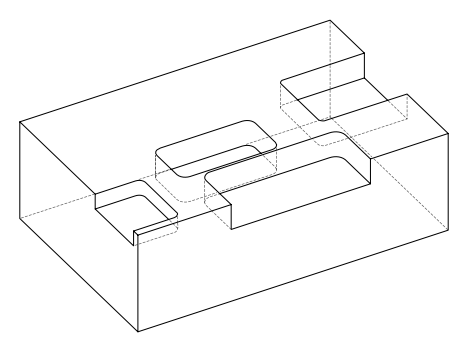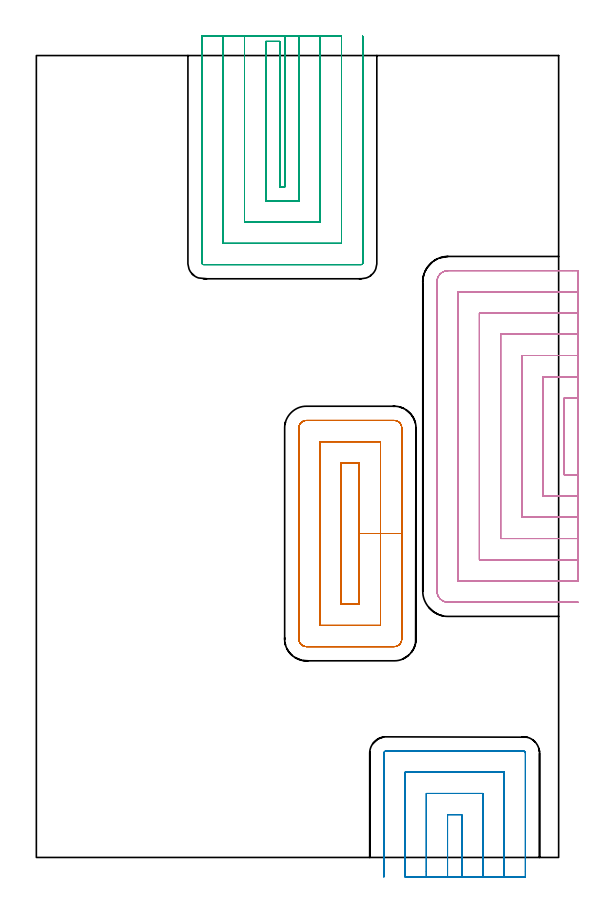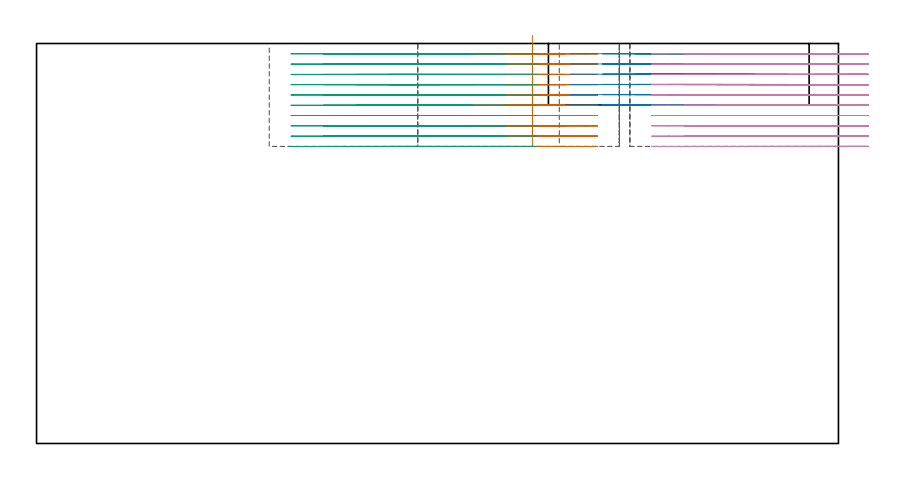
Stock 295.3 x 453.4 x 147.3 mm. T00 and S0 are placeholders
(PLAN: 4 operations, 0 tool changes, 118.5 min)
(1 MILL_RECTANGULAR_POCKET | POCKET_RECTANGULAR_STRAIGHT | NXT0201_012 | Follow Part, ap 4, ae 75% | 18.01 min | 399823 mm3)
(2 MILL_SLOT | SLOT_PARTIAL_RECTANGULAR | NXT0201_012 | Follow Part, ap 4, ae 75% | 10.69 min | 147209 mm3)
(3 MILL_SLOT_1 | SLOT_PARTIAL_RECTANGULAR_1 | NXT0201_012 | Follow Part, ap 4, ae 75% | 32.77 min | 509558 mm3)
(4 MILL_SLOT_2 | SLOT_PARTIAL_RECTANGULAR_2 | NXT0201_012 | Follow Part, ap 4, ae 75% | 57 min | 589026 mm3)
(TOOL NXT0201_012 | ENDMILL 16mm [2P460-1600-NA 1630] | D16 FL38 Z6)
(OP 1 MILL_RECTANGULAR_POCKET)
G17 G21 G94 G90
T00 M6
G54
G17 G0 G90 X182.6 Y157.809 S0 M3
G43 Z157.3 H1
Z150.3
G94 G1 Y183.15 Z143.51 F250.
Y223.1 F500.
X172.4
Y143.2
X182.6
Y183.15
X194.6
Y235.1
X160.4
Y131.2
X194.6
Y183.15
X206.6
Y242.8
G3 X202.3 Y247.1 R4.3
G1 X152.7
G3 X148.4 Y242.8 R4.3
G1 Y123.5
G3 X152.7 Y119.2 R4.3
G1 X202.3
G3 X206.6 Y123.5 R4.3
G1 Y183.15
Y184.15
G0 X182.6 Y157.809 Z146.51
G1 Y183.15 Z139.72 F250.
Y223.1 F500.
X172.4
Y143.2
X182.6
Y183.15
X194.6
Y235.1
X160.4
Y131.2
X194.6
Y183.15
X206.6
Y242.8
G3 X202.3 Y247.1 R4.3
G1 X152.7
G3 X148.4 Y242.8 R4.3
G1 Y123.5
G3 X152.7 Y119.2 R4.3
G1 X202.3
G3 X206.6 Y123.5 R4.3
G1 Y183.15
Y184.15
G0 X182.6 Y157.809 Z142.72
G1 Y183.15 Z135.93 F250.
Y223.1 F500.
X172.4
Y143.2
X182.6
Y183.15
X194.6
Y235.1
X160.4
Y131.2
X194.6
Y183.15
X206.6
Y242.8
G3 X202.3 Y247.1 R4.3
G1 X152.7
G3 X148.4 Y242.8 R4.3
G1 Y123.5
G3 X152.7 Y119.2 R4.3
G1 X202.3
G3 X206.6 Y123.5 R4.3
G1 Y183.15
Y184.15
G0 X182.6 Y157.809 Z138.93
G1 Y183.15 Z132.14 F250.
Y223.1 F500.
X172.4
Y143.2
X182.6
Y183.15
X194.6
Y235.1
X160.4
Y131.2
X194.6
Y183.15
X206.6
Y242.8
G3 X202.3 Y247.1 R4.3
G1 X152.7
G3 X148.4 Y242.8 R4.3
G1 Y123.5
G3 X152.7 Y119.2 R4.3
G1 X202.3
G3 X206.6 Y123.5 R4.3
G1 Y183.15
Y184.15
G0 X182.6 Y157.809 Z135.14
G1 Y183.15 Z128.35 F250.
Y223.1 F500.
X172.4
Y143.2
X182.6
Y183.15
X194.6
Y235.1
X160.4
Y131.2
X194.6
Y183.15
X206.6
Y242.8
G3 X202.3 Y247.1 R4.3
G1 X152.7
G3 X148.4 Y242.8 R4.3
G1 Y123.5
G3 X152.7 Y119.2 R4.3
G1 X202.3
G3 X206.6 Y123.5 R4.3
G1 Y183.15
Y184.15
G0 X182.6 Y157.809 Z131.35
G1 Y183.15 Z124.56 F250.
Y223.1 F500.
X172.4
Y143.2
X182.6
Y183.15
X194.6
Y235.1
X160.4
Y131.2
X194.6
Y183.15
X206.6
Y242.8
G3 X202.3 Y247.1 R4.3
G1 X152.7
G3 X148.4 Y242.8 R4.3
G1 Y123.5
G3 X152.7 Y119.2 R4.3
G1 X202.3
G3 X206.6 Y123.5 R4.3
G1 Y183.15
Y184.15
G0 X182.6 Y157.809 Z127.56
G1 Y183.15 Z120.77 F250.
Y223.1 F500.
X172.4
Y143.2
X182.6
Y183.15
X194.6
Y235.1
X160.4
Y131.2
X194.6
Y183.15
X206.6
Y242.8
G3 X202.3 Y247.1 R4.3
G1 X152.7
G3 X148.4 Y242.8 R4.3
G1 Y123.5
G3 X152.7 Y119.2 R4.3
G1 X202.3
G3 X206.6 Y123.5 R4.3
G1 Y183.15
Y184.15
G0 X182.6 Y157.809 Z123.77
G1 Y183.15 Z116.98 F250.
Y223.1 F500.
X172.4
Y143.2
X182.6
Y183.15
X194.6
Y235.1
X160.4
Y131.2
X194.6
Y183.15
X206.6
Y242.8
G3 X202.3 Y247.1 R4.3
G1 X152.7
G3 X148.4 Y242.8 R4.3
G1 Y123.5
G3 X152.7 Y119.2 R4.3
G1 X202.3
G3 X206.6 Y123.5 R4.3
G1 Y183.15
Y184.15
G0 X182.6 Y157.809 Z119.98
G1 Y183.15 Z113.19 F250.
Y223.1 F500.
X172.4
Y143.2
X182.6
Y183.15
X194.6
Y235.1
X160.4
Y131.2
X194.6
Y183.15
X206.6
Y242.8
G3 X202.3 Y247.1 R4.3
G1 X152.7
G3 X148.4 Y242.8 R4.3
G1 Y123.5
G3 X152.7 Y119.2 R4.3
G1 X202.3
G3 X206.6 Y123.5 R4.3
G1 Y183.15
Y184.15
G0 X182.6 Y157.809 Z116.19
G1 Y183.15 Z109.4 F250.
Y223.1 F500.
X172.4
Y143.2
X182.6
Y183.15
X194.6
Y235.1
X160.4
Y131.2
X194.6
Y183.15
X206.6
Y242.8
G3 X202.3 Y247.1 R4.3
G1 X152.7
G3 X148.4 Y242.8 R4.3
G1 Y123.5
G3 X152.7 Y119.2 R4.3
G1 X202.3
G3 X206.6 Y123.5 R4.3
G1 Y183.15
Y184.15
G0 Z157.3
M5
M2
(OP 2 MILL_SLOT)
G17 G21 G94 G90
T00 M6
G54
G17 G0 G90 X240.5 Y-11. S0 M3
G43 Z157.3 H1
Z143.533
G94 G1 Y-8. F250.
Y24.2 F500.
X232.5
Y-8.
Y-11. F250.
X252.5
Y-8.
Y36.2 F500.
X220.5
Y-8.
Y-11. F250.
X264.5
Y-8.
Y48.2 F500.
X208.5
Y-8.
Y-11. F250.
X276.5
Y-8.
Y59. F500.
G3 X275.3 Y60.2 R1.2
G1 X197.7
G3 X196.5 Y59. R1.2
G1 Y-8.
Y-11. F250.
G0 X240.5 Z139.767
G1 Y-8.
Y24.2 F500.
X232.5
Y-8.
Y-11. F250.
X252.5
Y-8.
Y36.2 F500.
X220.5
Y-8.
Y-11. F250.
X264.5
Y-8.
Y48.2 F500.
X208.5
Y-8.
Y-11. F250.
X276.5
Y-8.
Y59. F500.
G3 X275.3 Y60.2 R1.2
G1 X197.7
G3 X196.5 Y59. R1.2
G1 Y-8.
Y-11. F250.
G0 X240.5 Z136.
G1 Y-8.
Y24.2 F500.
X232.5
Y-8.
Y-11. F250.
X252.5
Y-8.
Y36.2 F500.
X220.5
Y-8.
Y-11. F250.
X264.5
Y-8.
Y48.2 F500.
X208.5
Y-8.
Y-11. F250.
X276.5
Y-8.
Y59. F500.
G3 X275.3 Y60.2 R1.2
G1 X197.7
G3 X196.5 Y59. R1.2
G1 Y-8.
Y-11. F250.
G0 X240.5 Z132.233
G1 Y-8.
Y24.2 F500.
X232.5
Y-8.
Y-11. F250.
X252.5
Y-8.
Y36.2 F500.
X220.5
Y-8.
Y-11. F250.
X264.5
Y-8.
Y48.2 F500.
X208.5
Y-8.
Y-11. F250.
X276.5
Y-8.
Y59. F500.
G3 X275.3 Y60.2 R1.2
G1 X197.7
G3 X196.5 Y59. R1.2
G1 Y-8.
Y-11. F250.
G0 X240.5 Z128.467
G1 Y-8.
Y24.2 F500.
X232.5
Y-8.
Y-11. F250.
X252.5
Y-8.
Y36.2 F500.
X220.5
Y-8.
Y-11. F250.
X264.5
Y-8.
Y48.2 F500.
X208.5
Y-8.
Y-11. F250.
X276.5
Y-8.
Y59. F500.
G3 X275.3 Y60.2 R1.2
G1 X197.7
G3 X196.5 Y59. R1.2
G1 Y-8.
Y-11. F250.
G0 X240.5 Z124.7
G1 Y-8.
Y24.2 F500.
X232.5
Y-8.
Y-11. F250.
X252.5
Y-8.
Y36.2 F500.
X220.5
Y-8.
Y-11. F250.
X264.5
Y-8.
Y48.2 F500.
X208.5
Y-8.
Y-11. F250.
X276.5
Y-8.
Y59. F500.
G3 X275.3 Y60.2 R1.2
G1 X197.7
G3 X196.5 Y59. R1.2
G1 Y-8.
Y-11. F250.
G0 Z157.3
M5
M2
(OP 3 MILL_SLOT_1)
G17 G21 G94 G90
T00 M6
G54
G17 G0 G90 X140.5 Y464.4 S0 M3
G43 Z157.3 H1
Z143.51
G94 G1 Y461.4 F250.
Y379.2 F500.
X137.7
Y461.4
X129.7
Y371.2
X148.5
Y461.4
Y464.4 F250.
X117.7
Y461.4
Y359.2 F500.
X160.5
Y461.4
Y464.4 F250.
X105.7
Y461.4
Y347.2 F500.
X172.5
Y461.4
Y464.4 F250.
X93.7
Y461.4
Y336. F500.
G3 X94.5 Y335.2 R0.8
G1 X183.7
G3 X184.5 Y336. R0.8
G1 Y461.4
Y464.4 F250.
G0 X140.5 Z139.72
G1 Y461.4
Y379.2 F500.
X137.7
Y461.4
X129.7
Y371.2
X148.5
Y461.4
Y464.4 F250.
X117.7
Y461.4
Y359.2 F500.
X160.5
Y461.4
Y464.4 F250.
X105.7
Y461.4
Y347.2 F500.
X172.5
Y461.4
Y464.4 F250.
X93.7
Y461.4
Y336. F500.
G3 X94.5 Y335.2 R0.8
G1 X183.7
G3 X184.5 Y336. R0.8
G1 Y461.4
Y464.4 F250.
G0 X140.5 Z135.93
G1 Y461.4
Y379.2 F500.
X137.7
Y461.4
X129.7
Y371.2
X148.5
Y461.4
Y464.4 F250.
X117.7
Y461.4
Y359.2 F500.
X160.5
Y461.4
Y464.4 F250.
X105.7
Y461.4
Y347.2 F500.
X172.5
Y461.4
Y464.4 F250.
X93.7
Y461.4
Y336. F500.
G3 X94.5 Y335.2 R0.8
G1 X183.7
G3 X184.5 Y336. R0.8
G1 Y461.4
Y464.4 F250.
G0 X140.5 Z132.14
G1 Y461.4
Y379.2 F500.
X137.7
Y461.4
X129.7
Y371.2
X148.5
Y461.4
Y464.4 F250.
X117.7
Y461.4
Y359.2 F500.
X160.5
Y461.4
Y464.4 F250.
X105.7
Y461.4
Y347.2 F500.
X172.5
Y461.4
Y464.4 F250.
X93.7
Y461.4
Y336. F500.
G3 X94.5 Y335.2 R0.8
G1 X183.7
G3 X184.5 Y336. R0.8
G1 Y461.4
Y464.4 F250.
G0 X140.5 Z128.35
G1 Y461.4
Y379.2 F500.
X137.7
Y461.4
X129.7
Y371.2
X148.5
Y461.4
Y464.4 F250.
X117.7
Y461.4
Y359.2 F500.
X160.5
Y461.4
Y464.4 F250.
X105.7
Y461.4
Y347.2 F500.
X172.5
Y461.4
Y464.4 F250.
X93.7
Y461.4
Y336. F500.
G3 X94.5 Y335.2 R0.8
G1 X183.7
G3 X184.5 Y336. R0.8
G1 Y461.4
Y464.4 F250.
G0 X140.5 Z124.56
G1 Y461.4
Y379.2 F500.
X137.7
Y461.4
X129.7
Y371.2
X148.5
Y461.4
Y464.4 F250.
X117.7
Y461.4
Y359.2 F500.
X160.5
Y461.4
Y464.4 F250.
X105.7
Y461.4
Y347.2 F500.
X172.5
Y461.4
Y464.4 F250.
X93.7
Y461.4
Y336. F500.
G3 X94.5 Y335.2 R0.8
G1 X183.7
G3 X184.5 Y336. R0.8
G1 Y461.4
Y464.4 F250.
G0 X140.5 Z120.77
G1 Y461.4
Y379.2 F500.
X137.7
Y461.4
X129.7
Y371.2
X148.5
Y461.4
Y464.4 F250.
X117.7
Y461.4
Y359.2 F500.
X160.5
Y461.4
Y464.4 F250.
X105.7
Y461.4
Y347.2 F500.
X172.5
Y461.4
Y464.4 F250.
X93.7
Y461.4
Y336. F500.
G3 X94.5 Y335.2 R0.8
G1 X183.7
G3 X184.5 Y336. R0.8
G1 Y461.4
Y464.4 F250.
G0 X140.5 Z116.98
G1 Y461.4
Y379.2 F500.
X137.7
Y461.4
X129.7
Y371.2
X148.5
Y461.4
Y464.4 F250.
X117.7
Y461.4
Y359.2 F500.
X160.5
Y461.4
Y464.4 F250.
X105.7
Y461.4
Y347.2 F500.
X172.5
Y461.4
Y464.4 F250.
X93.7
Y461.4
Y336. F500.
G3 X94.5 Y335.2 R0.8
G1 X183.7
G3 X184.5 Y336. R0.8
G1 Y461.4
Y464.4 F250.
G0 X140.5 Z113.19
G1 Y461.4
Y379.2 F500.
X137.7
Y461.4
X129.7
Y371.2
X148.5
Y461.4
Y464.4 F250.
X117.7
Y461.4
Y359.2 F500.
X160.5
Y461.4
Y464.4 F250.
X105.7
Y461.4
Y347.2 F500.
X172.5
Y461.4
Y464.4 F250.
X93.7
Y461.4
Y336. F500.
G3 X94.5 Y335.2 R0.8
G1 X183.7
G3 X184.5 Y336. R0.8
G1 Y461.4
Y464.4 F250.
G0 X140.5 Z109.4
G1 Y461.4
Y379.2 F500.
X137.7
Y461.4
X129.7
Y371.2
X148.5
Y461.4
Y464.4 F250.
X117.7
Y461.4
Y359.2 F500.
X160.5
Y461.4
Y464.4 F250.
X105.7
Y461.4
Y347.2 F500.
X172.5
Y461.4
Y464.4 F250.
X93.7
Y461.4
Y336. F500.
G3 X94.5 Y335.2 R0.8
G1 X183.7
G3 X184.5 Y336. R0.8
G1 Y461.4
Y464.4 F250.
G0 Z157.3
M5
M2
(OP 4 MILL_SLOT_2)
G17 G21 G94 G90
T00 M6
G54
G17 G0 G90 X306.3 Y259.8 S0 M3
G43 Z157.3 H1
Z143.51
G94 G1 X303.3 F250.
X298.5 F500.
Y216.3
X303.3
X306.3 F250.
Y271.8
X303.3
X286.5 F500.
Y204.3
X303.3
X306.3 F250.
Y283.8
X303.3
X274.5 F500.
Y192.3
X303.3
X306.3 F250.
Y295.8
X303.3
X262.5 F500.
Y180.3
X303.3
X306.3 F250.
Y307.8
X303.3
X250.5 F500.
Y168.3
X303.3
X306.3 F250.
Y319.8
X303.3
X238.5 F500.
Y156.3
X303.3
X306.3 F250.
Y331.8
X303.3
X232.8 F500.
G3 X226.5 Y325.5 R6.3
G1 Y150.6
G3 X232.8 Y144.3 R6.3
G1 X303.3
X306.3 F250.
G0 Y259.8 Z139.72
G1 X303.3
X298.5 F500.
Y216.3
X303.3
X306.3 F250.
Y271.8
X303.3
X286.5 F500.
Y204.3
X303.3
X306.3 F250.
Y283.8
X303.3
X274.5 F500.
Y192.3
X303.3
X306.3 F250.
Y295.8
X303.3
X262.5 F500.
Y180.3
X303.3
X306.3 F250.
Y307.8
X303.3
X250.5 F500.
Y168.3
X303.3
X306.3 F250.
Y319.8
X303.3
X238.5 F500.
Y156.3
X303.3
X306.3 F250.
Y331.8
X303.3
X232.8 F500.
G3 X226.5 Y325.5 R6.3
G1 Y150.6
G3 X232.8 Y144.3 R6.3
G1 X303.3
X306.3 F250.
G0 Y259.8 Z135.93
G1 X303.3
X298.5 F500.
Y216.3
X303.3
X306.3 F250.
Y271.8
X303.3
X286.5 F500.
Y204.3
X303.3
X306.3 F250.
Y283.8
X303.3
X274.5 F500.
Y192.3
X303.3
X306.3 F250.
Y295.8
X303.3
X262.5 F500.
Y180.3
X303.3
X306.3 F250.
Y307.8
X303.3
X250.5 F500.
Y168.3
X303.3
X306.3 F250.
Y319.8
X303.3
X238.5 F500.
Y156.3
X303.3
X306.3 F250.
Y331.8
X303.3
X232.8 F500.
G3 X226.5 Y325.5 R6.3
G1 Y150.6
G3 X232.8 Y144.3 R6.3
G1 X303.3
X306.3 F250.
G0 Y259.8 Z132.14
G1 X303.3
X298.5 F500.
Y216.3
X303.3
X306.3 F250.
Y271.8
X303.3
X286.5 F500.
Y204.3
X303.3
X306.3 F250.
Y283.8
X303.3
X274.5 F500.
Y192.3
X303.3
X306.3 F250.
Y295.8
X303.3
X262.5 F500.
Y180.3
X303.3
X306.3 F250.
Y307.8
X303.3
X250.5 F500.
Y168.3
X303.3
X306.3 F250.
Y319.8
X303.3
X238.5 F500.
Y156.3
X303.3
X306.3 F250.
Y331.8
X303.3
X232.8 F500.
G3 X226.5 Y325.5 R6.3
G1 Y150.6
G3 X232.8 Y144.3 R6.3
G1 X303.3
X306.3 F250.
G0 Y259.8 Z128.35
G1 X303.3
X298.5 F500.
Y216.3
X303.3
X306.3 F250.
Y271.8
X303.3
X286.5 F500.
Y204.3
X303.3
X306.3 F250.
Y283.8
X303.3
X274.5 F500.
Y192.3
X303.3
X306.3 F250.
Y295.8
X303.3
X262.5 F500.
Y180.3
X303.3
X306.3 F250.
Y307.8
X303.3
X250.5 F500.
Y168.3
X303.3
X306.3 F250.
Y319.8
X303.3
X238.5 F500.
Y156.3
X303.3
X306.3 F250.
Y331.8
X303.3
X232.8 F500.
G3 X226.5 Y325.5 R6.3
G1 Y150.6
G3 X232.8 Y144.3 R6.3
G1 X303.3
X306.3 F250.
G0 Y259.8 Z124.56
G1 X303.3
X298.5 F500.
Y216.3
X303.3
X306.3 F250.
Y271.8
X303.3
X286.5 F500.
Y204.3
X303.3
X306.3 F250.
Y283.8
X303.3
X274.5 F500.
Y192.3
X303.3
X306.3 F250.
Y295.8
X303.3
X262.5 F500.
Y180.3
X303.3
X306.3 F250.
Y307.8
X303.3
X250.5 F500.
Y168.3
X303.3
X306.3 F250.
Y319.8
X303.3
X238.5 F500.
Y156.3
X303.3
X306.3 F250.
Y331.8
X303.3
X232.8 F500.
G3 X226.5 Y325.5 R6.3
G1 Y150.6
G3 X232.8 Y144.3 R6.3
G1 X303.3
X306.3 F250.
G0 Y259.8 Z120.77
G1 X303.3
X298.5 F500.
Y216.3
X303.3
X306.3 F250.
Y271.8
X303.3
X286.5 F500.
Y204.3
X303.3
X306.3 F250.
Y283.8
X303.3
X274.5 F500.
Y192.3
X303.3
X306.3 F250.
Y295.8
X303.3
X262.5 F500.
Y180.3
X303.3
X306.3 F250.
Y307.8
X303.3
X250.5 F500.
Y168.3
X303.3
X306.3 F250.
Y319.8
X303.3
X238.5 F500.
Y156.3
X303.3
X306.3 F250.
Y331.8
X303.3
X232.8 F500.
G3 X226.5 Y325.5 R6.3
G1 Y150.6
G3 X232.8 Y144.3 R6.3
G1 X303.3
X306.3 F250.
G0 Y259.8 Z116.98
G1 X303.3
X298.5 F500.
Y216.3
X303.3
X306.3 F250.
Y271.8
X303.3
X286.5 F500.
Y204.3
X303.3
X306.3 F250.
Y283.8
X303.3
X274.5 F500.
Y192.3
X303.3
X306.3 F250.
Y295.8
X303.3
X262.5 F500.
Y180.3
X303.3
X306.3 F250.
Y307.8
X303.3
X250.5 F500.
Y168.3
X303.3
X306.3 F250.
Y319.8
X303.3
X238.5 F500.
Y156.3
X303.3
X306.3 F250.
Y331.8
X303.3
X232.8 F500.
G3 X226.5 Y325.5 R6.3
G1 Y150.6
G3 X232.8 Y144.3 R6.3
G1 X303.3
X306.3 F250.
G0 Y259.8 Z113.19
G1 X303.3
X298.5 F500.
Y216.3
X303.3
X306.3 F250.
Y271.8
X303.3
X286.5 F500.
Y204.3
X303.3
X306.3 F250.
Y283.8
X303.3
X274.5 F500.
Y192.3
X303.3
X306.3 F250.
Y295.8
X303.3
X262.5 F500.
Y180.3
X303.3
X306.3 F250.
Y307.8
X303.3
X250.5 F500.
Y168.3
X303.3
X306.3 F250.
Y319.8
X303.3
X238.5 F500.
Y156.3
X303.3
X306.3 F250.
Y331.8
X303.3
X232.8 F500.
G3 X226.5 Y325.5 R6.3
G1 Y150.6
G3 X232.8 Y144.3 R6.3
G1 X303.3
X306.3 F250.
G0 Y259.8 Z109.4
G1 X303.3
X298.5 F500.
Y216.3
X303.3
X306.3 F250.
Y271.8
X303.3
X286.5 F500.
Y204.3
X303.3
X306.3 F250.
Y283.8
X303.3
X274.5 F500.
Y192.3
X303.3
X306.3 F250.
Y295.8
X303.3
X262.5 F500.
Y180.3
X303.3
X306.3 F250.
Y307.8
X303.3
X250.5 F500.
Y168.3
X303.3
X306.3 F250.
Y319.8
X303.3
X238.5 F500.
Y156.3
X303.3
X306.3 F250.
Y331.8
X303.3
X232.8 F500.
G3 X226.5 Y325.5 R6.3
G1 Y150.6
G3 X232.8 Y144.3 R6.3
G1 X303.3
X306.3 F250.
G0 Z157.3
M5
M2
